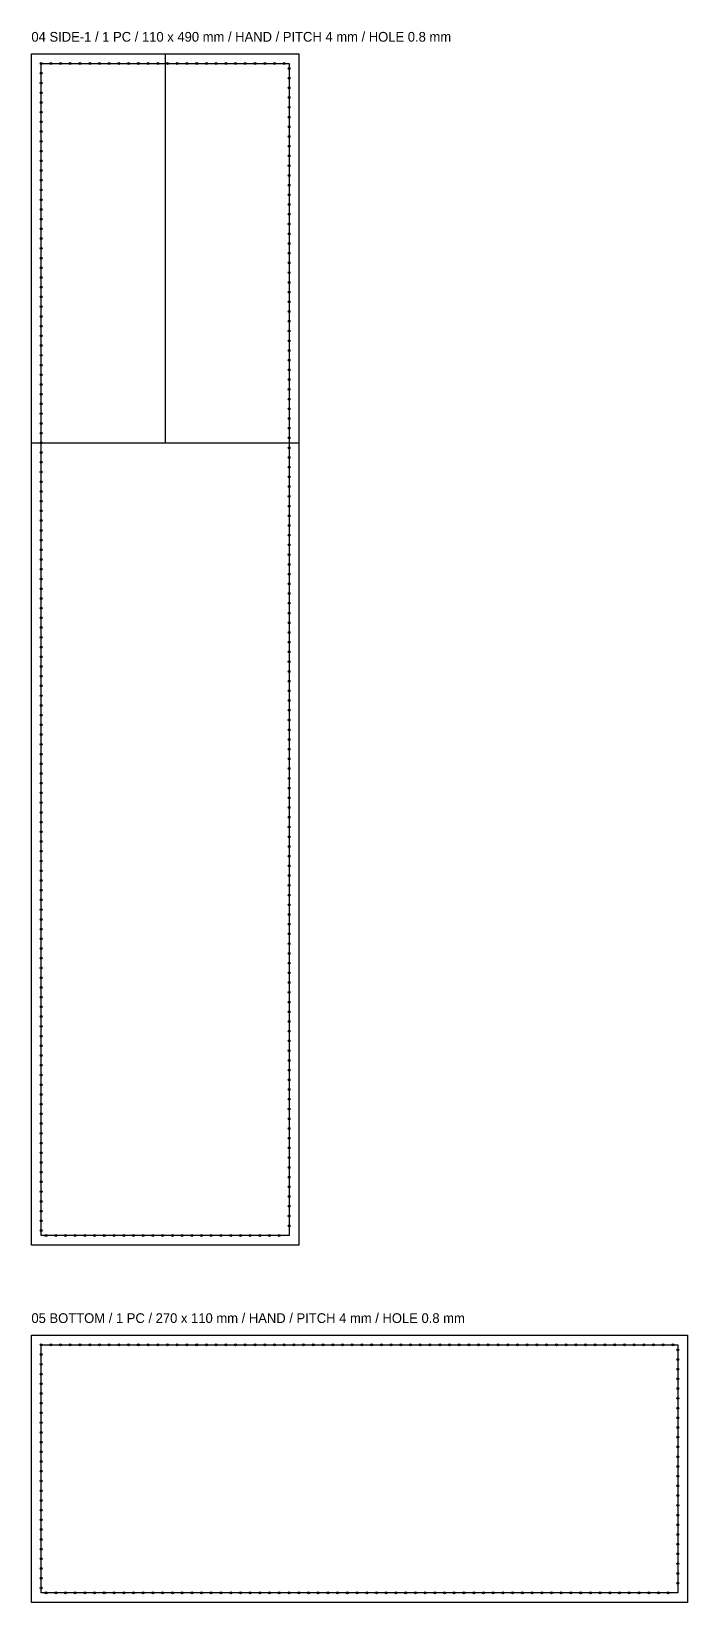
# Model space of a CAD drawing. Header units: millimetres. Extents: x 20 to 870, y -2810 to -15.
# Drawn here: x 20 to 290, y -2242 to -1596 of the extents above; entities that cross this region are included whole.
import ezdxf

# ---------------------------------------------------------------- set-up
doc = ezdxf.new("R2010")
doc.units = ezdxf.units.MM
doc.linetypes.add('DASHED', pattern=[5, 3, -2])
for name, color, linetype in [('BASE', 30, 'DASHED'), ('CUT', 7, 'CONTINUOUS'), ('HOLES', 6, 'CONTINUOUS'), ('LABELS', 8, 'CONTINUOUS'), ('MARKS', 4, 'CONTINUOUS'), ('STITCH', 6, 'CONTINUOUS')]:
    doc.layers.add(name, color=color, linetype=linetype)

msp = doc.modelspace()

# ---------------------------------------------------------------- linework, layer by layer
at = {"layer": 'BASE'}
for points in [[(126, -2091), (24, -2091), (24, -1609), (126, -1609)], [(286, -2238), (24, -2238), (24, -2136), (286, -2136)]]:
    msp.add_lwpolyline(points, close=True, dxfattribs=at)
at = {"layer": 'CUT'}
for points in [[(20, -1605), (130, -1605), (130, -2095), (20, -2095)], [(20, -2132), (290, -2132), (290, -2242), (20, -2242)]]:
    msp.add_lwpolyline(points, close=True, dxfattribs=at)
at = {"layer": 'HOLES'}
for centre in [(24, -1609), (28, -1609), (32, -1609), (36, -1609), (40, -1609), (44, -1609), (48, -1609), (52, -1609), (56, -1609), (60, -1609), (64, -1609), (68, -1609), (72, -1609), (76, -1609), (80, -1609), (84, -1609), (88, -1609), (92, -1609), (96, -1609), (100, -1609), (104, -1609), (108, -1609), (112, -1609), (116, -1609), (120, -1609), (124, -1609), (24, -1613), (126, -1611), (126, -1615), (24, -1617), (24, -1621), (126, -1619), (24, -1625), (126, -1623), (126, -1627), (24, -1629), (24, -1633), (126, -1631), (126, -1635), (24, -1637), (24, -1641), (126, -1639), (24, -1645), (126, -1643), (126, -1647), (24, -1649), (24, -1653), (126, -1651), (24, -1657), (24, -1661), (126, -1655), (126, -1659), (24, -1665), (126, -1663), (126, -1667), (24, -1669), (24, -1673), (126, -1671), (24, -1677), (126, -1675), (126, -1679), (24, -1681), (24, -1685), (126, -1683), (126, -1687), (24, -1689), (24, -1693), (126, -1691), (24, -1697), (126, -1695), (126, -1699), (24, -1701), (24, -1705), (126, -1703), (24, -1709), (126, -1707), (126, -1711), (24, -1713), (24, -1717), (126, -1715), (126, -1719), (24, -1721), (24, -1725), (126, -1723), (24, -1729), (126, -1727), (126, -1731), (24, -1733), (24, -1737), (126, -1735), (24, -1741), (24, -1745), (126, -1739), (126, -1743), (24, -1749), (126, -1747), (126, -1751), (24, -1753), (24, -1757), (126, -1755), (24, -1761), (126, -1759), (126, -1763), (24, -1765), (24, -1769), (126, -1767), (126, -1771), (24, -1773), (24, -1777), (126, -1775), (24, -1781), (126, -1779), (126, -1783), (24, -1785), (24, -1789), (126, -1787), (24, -1793), (126, -1791), (126, -1795), (24, -1797), (24, -1801), (126, -1799), (126, -1803), (24, -1805), (24, -1809), (126, -1807), (24, -1813), (126, -1811), (126, -1815), (24, -1817), (24, -1821), (126, -1819), (24, -1825), (24, -1829), (126, -1823), (126, -1827), (24, -1833), (126, -1831), (126, -1835), (24, -1837), (24, -1841), (126, -1839), (24, -1845), (126, -1843), (126, -1847), (24, -1849), (24, -1853), (126, -1851), (126, -1855), (24, -1857), (24, -1861), (126, -1859), (24, -1865), (126, -1863), (126, -1867), (24, -1869), (24, -1873), (126, -1871), (24, -1877), (126, -1875), (126, -1879), (24, -1881), (24, -1885), (126, -1883), (126, -1887), (24, -1889), (24, -1893), (126, -1891), (24, -1897), (126, -1895), (126, -1899), (24, -1901), (24, -1905), (126, -1903), (24, -1909), (24, -1913), (126, -1907), (126, -1911), (24, -1917), (126, -1915), (126, -1919), (24, -1921), (24, -1925), (126, -1923), (24, -1929), (126, -1927), (126, -1931), (24, -1933), (24, -1937), (126, -1935), (126, -1939), (24, -1941), (24, -1945), (126, -1943), (24, -1949), (126, -1947), (126, -1951), (24, -1953), (24, -1957), (126, -1955), (24, -1961), (126, -1959), (126, -1963), (24, -1965), (24, -1969), (126, -1967), (126, -1971), (24, -1973), (24, -1977), (126, -1975), (24, -1981), (126, -1979), (126, -1983), (24, -1985), (24, -1989), (126, -1987), (24, -1993), (24, -1997), (126, -1991), (126, -1995), (24, -2001), (126, -1999), (126, -2003), (24, -2005), (24, -2009), (126, -2007), (24, -2013), (126, -2011), (126, -2015), (24, -2017), (24, -2021), (126, -2019), (126, -2023), (24, -2025), (24, -2029), (126, -2027), (24, -2033), (126, -2031), (126, -2035), (24, -2037), (24, -2041), (126, -2039), (24, -2045), (126, -2043), (126, -2047), (24, -2049), (24, -2053), (126, -2051), (126, -2055), (24, -2057), (24, -2061), (126, -2059), (24, -2065), (126, -2063), (126, -2067), (24, -2069), (24, -2073), (126, -2071), (24, -2077), (24, -2081), (126, -2075), (126, -2079), (24, -2085), (126, -2083), (126, -2087), (24, -2089), (26, -2091), (30, -2091), (34, -2091), (38, -2091), (42, -2091), (46, -2091), (50, -2091), (54, -2091), (58, -2091), (62, -2091), (66, -2091), (70, -2091), (74, -2091), (78, -2091), (82, -2091), (86, -2091), (90, -2091), (94, -2091), (98, -2091), (102, -2091), (106, -2091), (110, -2091), (114, -2091), (118, -2091), (122, -2091), (24, -2136), (28, -2136), (32, -2136), (36, -2136), (40, -2136), (44, -2136), (48, -2136), (52, -2136), (56, -2136), (60, -2136), (64, -2136), (68, -2136), (72, -2136), (76, -2136), (80, -2136), (84, -2136), (88, -2136), (92, -2136), (96, -2136), (100, -2136), (104, -2136), (108, -2136), (112, -2136), (116, -2136), (120, -2136), (124, -2136), (128, -2136), (132, -2136), (136, -2136), (140, -2136), (144, -2136), (148, -2136), (152, -2136), (156, -2136), (160, -2136), (164, -2136), (168, -2136), (172, -2136), (176, -2136), (180, -2136), (184, -2136), (188, -2136), (192, -2136), (196, -2136), (200, -2136), (204, -2136), (208, -2136), (212, -2136), (216, -2136), (220, -2136), (224, -2136), (228, -2136), (232, -2136), (236, -2136), (240, -2136), (244, -2136), (248, -2136), (252, -2136), (256, -2136), (260, -2136), (264, -2136), (268, -2136), (272, -2136), (276, -2136), (280, -2136), (284, -2136), (286, -2138), (24, -2140), (24, -2144), (286, -2142), (24, -2148), (24, -2152), (286, -2146), (286, -2150), (24, -2156), (286, -2154), (286, -2158), (24, -2160), (24, -2164), (286, -2162), (24, -2168), (286, -2166), (286, -2170), (24, -2172), (24, -2176), (286, -2174), (286, -2178), (24, -2180), (24, -2184), (286, -2182), (24, -2188), (286, -2186), (286, -2190), (24, -2192), (24, -2196), (286, -2194), (24, -2200), (286, -2198), (286, -2202), (24, -2204), (24, -2208), (286, -2206), (286, -2210), (24, -2212), (24, -2216), (286, -2214), (24, -2220), (286, -2218), (286, -2222), (24, -2224), (24, -2228), (286, -2226), (24, -2232), (24, -2236), (286, -2230), (286, -2234), (26, -2238), (30, -2238), (34, -2238), (38, -2238), (42, -2238), (46, -2238), (50, -2238), (54, -2238), (58, -2238), (62, -2238), (66, -2238), (70, -2238), (74, -2238), (78, -2238), (82, -2238), (86, -2238), (90, -2238), (94, -2238), (98, -2238), (102, -2238), (106, -2238), (110, -2238), (114, -2238), (118, -2238), (122, -2238), (126, -2238), (130, -2238), (134, -2238), (138, -2238), (142, -2238), (146, -2238), (150, -2238), (154, -2238), (158, -2238), (162, -2238), (166, -2238), (170, -2238), (174, -2238), (178, -2238), (182, -2238), (186, -2238), (190, -2238), (194, -2238), (198, -2238), (202, -2238), (206, -2238), (210, -2238), (214, -2238), (218, -2238), (222, -2238), (226, -2238), (230, -2238), (234, -2238), (238, -2238), (242, -2238), (246, -2238), (250, -2238), (254, -2238), (258, -2238), (262, -2238), (266, -2238), (270, -2238), (274, -2238), (278, -2238), (282, -2238)]:
    msp.add_circle(centre, 0.4, dxfattribs=at)
at = {"layer": 'MARKS'}
for points in [[(75, -1605), (75, -1765)], [(20, -1765), (130, -1765)]]:
    msp.add_lwpolyline(points, dxfattribs=at)
at = {"layer": 'STITCH'}
for points in [[(126, -2091), (24, -2091), (24, -1609), (126, -1609), (126, -2091)], [(286, -2238), (24, -2238), (24, -2136), (286, -2136), (286, -2238)]]:
    msp.add_lwpolyline(points, dxfattribs=at)

# ---------------------------------------------------------------- texts
at = {"layer": 'LABELS'}
for s, p in [('04 SIDE-1 / 1 PC / 110 x 490 mm / HAND / PITCH 4 mm / HOLE 0.8 mm', (20, -1600)), ('05 BOTTOM / 1 PC / 270 x 110 mm / HAND / PITCH 4 mm / HOLE 0.8 mm', (20, -2127))]:
    msp.add_text(s, height=4, dxfattribs=at).set_placement(p)

doc.saveas('drawing.dxf')
